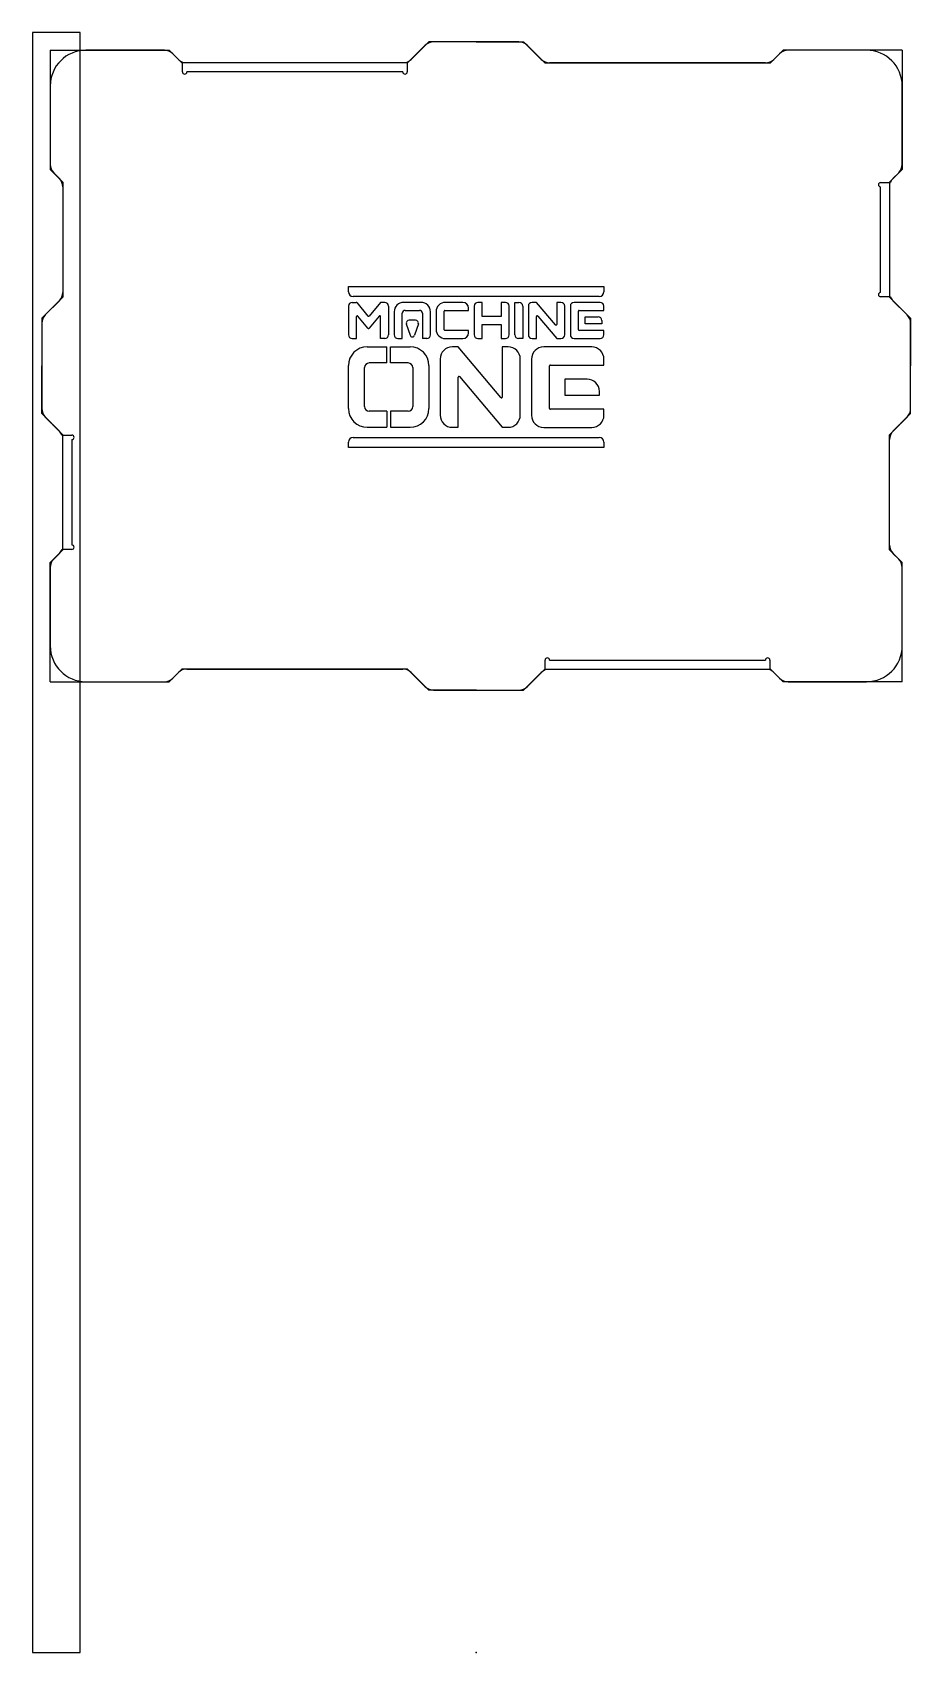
# Model space of a CAD drawing. Header units: centimetres. Extents: x -47 to 46, y 0 to 173.
import ezdxf

# ---------------------------------------------------------------- set-up
doc = ezdxf.new("R2010")
doc.units = ezdxf.units.CM
doc.header["$MEASUREMENT"] = 0
doc.layers.add('cncTable_window_right v3_logoRight', color=7, linetype='Continuous')
doc.layers.add('cncTable_window_right v3_rightPlate', color=7, linetype='Continuous')

msp = doc.modelspace()

# ---------------------------------------------------------------- linework, layer by layer
at = {"layer": 'cncTable_window_right v3_logoRight'}
for p, q in [((-5.43, 171.35, 52.88), (-6.93, 169.84, 52.88)), ((4.54, 171.72, 52.88), (-4.54, 171.72, 52.88)), ((6.93, 169.84, 52.88), (5.43, 171.35, 52.88)), ((-33.25, 170.82, 52.88), (-41.61, 170.82, 52.88)), ((-31.74, 169.84, 52.88), (-32.35, 170.45, 52.88)), ((-31.32, 168.52, 52.88), (-31.32, 169.56, 52.88)), ((-7.36, 169.56, 52.88), (-7.36, 168.52, 52.88)), ((30.85, 169.47, 52.88), (7.83, 169.47, 52.88)), ((32.35, 170.45, 52.88), (31.74, 169.84, 52.88)), ((41.61, 170.82, 52.88), (33.25, 170.82, 52.88)), ((-7.83, 168.52, 52.88), (-30.85, 168.52, 52.88)), ((-45.42, 167.01, 52.88), (-45.42, 158.65, 52.88)), ((45.42, 158.65, 52.88), (45.42, 167.01, 52.88)), ((-45.05, 157.75, 52.88), (-44.44, 157.14, 52.88)), ((44.44, 157.14, 52.88), (45.05, 157.75, 52.88)), ((-44.07, 156.25, 52.88), (-44.07, 145.01, 52.88)), ((43.12, 156.72, 52.88), (44.16, 156.72, 52.88)), ((43.12, 145.01, 52.88), (43.12, 156.25, 52.88)), ((-13.62, 145.64, 52.88), (13.62, 145.64, 52.88)), ((-13.62, 145.07, 52.88), (-13.62, 145.64, 52.88)), ((13.62, 145.64, 52.88), (13.62, 145.07, 52.88)), ((-44.44, 144.11, 52.88), (-45.95, 142.61, 52.88)), ((-13.62, 143.54, 52.88), (-13.62, 140.48, 52.88)), ((-13.22, 143.94, 52.88), (-12.8, 143.94, 52.88)), ((13.12, 144.57, 52.88), (-13.12, 144.57, 52.88)), ((-12.74, 143.91, 52.88), (-11.54, 142.48, 52.88)), ((-10.22, 143.91, 52.88), (-11.42, 142.48, 52.88)), ((-9.74, 143.94, 52.88), (-10.16, 143.94, 52.88)), ((-9.34, 143.54, 52.88), (-9.34, 140.48, 52.88)), ((-5.88, 143.94, 52.88), (-7.74, 143.94, 52.88)), ((-1.41, 143.94, 52.88), (-3.28, 143.94, 52.88)), ((-0.21, 143.54, 52.88), (-0.21, 140.48, 52.88)), ((0.65, 143.94, 52.88), (0.19, 143.94, 52.88)), ((0.65, 142.44, 52.88), (0.65, 143.94, 52.88)), ((3.11, 143.94, 52.88), (2.65, 143.94, 52.88)), ((2.65, 143.94, 52.88), (2.65, 142.44, 52.88)), ((3.51, 140.48, 52.88), (3.51, 143.54, 52.88)), ((4.11, 140.48, 52.88), (4.11, 143.94, 52.88)), ((4.11, 143.94, 52.88), (4.56, 143.94, 52.88)), ((4.96, 143.54, 52.88), (4.96, 140.08, 52.88)), ((5.56, 143.54, 52.88), (5.56, 140.48, 52.88)), ((6.42, 143.94, 52.88), (5.96, 143.94, 52.88)), ((8.44, 141.53, 52.88), (6.42, 143.94, 52.88)), ((9.04, 143.94, 52.88), (8.58, 143.94, 52.88)), ((8.58, 143.94, 52.88), (8.58, 141.59, 52.88)), ((9.44, 140.48, 52.88), (9.44, 143.54, 52.88)), ((10.04, 143.54, 52.88), (10.04, 140.48, 52.88)), ((13.22, 143.94, 52.88), (10.44, 143.94, 52.88)), ((13.62, 143.08, 52.88), (13.62, 143.54, 52.88)), ((44.16, 144.54, 52.88), (43.12, 144.54, 52.88)), ((45.95, 142.61, 52.88), (44.44, 144.11, 52.88)), ((-46.32, 141.71, 52.88), (-46.32, 132.61, 52.88)), ((-12.76, 140.08, 52.88), (-12.76, 142.42, 52.88)), ((-11.54, 141.18, 52.88), (-12.62, 142.47, 52.88)), ((-10.34, 142.47, 52.88), (-11.42, 141.18, 52.88)), ((-10.2, 140.08, 52.88), (-10.2, 142.42, 52.88)), ((-8.74, 142.94, 52.88), (-8.74, 140.48, 52.88)), ((-7.88, 140.08, 52.88), (-7.88, 142.78, 52.88)), ((-7.58, 143.08, 52.88), (-6.04, 143.08, 52.88)), ((-7.45, 141.64, 52.88), (-7.05, 140.44, 52.88)), ((-6.46, 142.03, 52.88), (-7.16, 142.03, 52.88)), ((-6.17, 141.64, 52.88), (-6.57, 140.44, 52.88)), ((-5.74, 142.78, 52.88), (-5.74, 140.08, 52.88)), ((-4.88, 140.48, 52.88), (-4.88, 142.94, 52.88)), ((-4.28, 142.94, 52.88), (-4.28, 141.08, 52.88)), ((-3.42, 141.02, 52.88), (-3.42, 143, 52.88)), ((-3.34, 143.08, 52.88), (-0.81, 143.08, 52.88)), ((-0.81, 143.08, 52.88), (-0.81, 143.34, 52.88)), ((2.65, 142.44, 52.88), (0.65, 142.44, 52.88)), ((6.42, 140.08, 52.88), (6.42, 142.43, 52.88)), ((6.56, 142.48, 52.88), (8.58, 140.08, 52.88)), ((10.9, 141.02, 52.88), (10.9, 143, 52.88)), ((10.98, 143.08, 52.88), (13.62, 143.08, 52.88)), ((11.62, 142.4, 52.88), (13, 142.4, 52.88)), ((11.62, 141.65, 52.88), (11.62, 142.4, 52.88)), ((13.4, 141.65, 52.88), (11.62, 141.65, 52.88)), ((13.4, 142, 52.88), (13.4, 141.65, 52.88)), ((46.32, 132.61, 52.88), (46.32, 141.71, 52.88)), ((-13.22, 140.08, 52.88), (-12.76, 140.08, 52.88)), ((-9.74, 140.08, 52.88), (-10.2, 140.08, 52.88)), ((-8.34, 140.08, 52.88), (-7.88, 140.08, 52.88)), ((-5.28, 140.08, 52.88), (-5.74, 140.08, 52.88)), ((-0.81, 140.94, 52.88), (-3.34, 140.94, 52.88)), ((-3.28, 140.08, 52.88), (-1.41, 140.08, 52.88)), ((-0.81, 140.68, 52.88), (-0.81, 140.94, 52.88)), ((0.19, 140.08, 52.88), (0.65, 140.08, 52.88)), ((0.65, 141.58, 52.88), (2.65, 141.58, 52.88)), ((0.65, 140.08, 52.88), (0.65, 141.58, 52.88)), ((2.65, 141.58, 52.88), (2.65, 140.08, 52.88)), ((2.65, 140.08, 52.88), (3.11, 140.08, 52.88)), ((4.96, 140.08, 52.88), (4.51, 140.08, 52.88)), ((5.96, 140.08, 52.88), (6.42, 140.08, 52.88)), ((8.58, 140.08, 52.88), (9.04, 140.08, 52.88)), ((10.44, 140.08, 52.88), (13.22, 140.08, 52.88)), ((13.62, 140.94, 52.88), (10.98, 140.94, 52.88)), ((13.62, 140.48, 52.88), (13.62, 140.94, 52.88)), ((-11.62, 139.2, 52.88), (-9.53, 139.2, 52.88)), ((-9.53, 137.48, 52.88), (-9.53, 139.2, 52.88)), ((-9.13, 137.48, 52.88), (-9.13, 139.2, 52.88)), ((-9.13, 139.2, 52.88), (-7.04, 139.2, 52.88)), ((-1.91, 139.2, 52.88), (-2.54, 139.2, 52.88)), ((2.63, 133.79, 52.88), (-1.91, 139.2, 52.88)), ((3.4, 139.2, 52.88), (2.77, 139.2, 52.88)), ((2.77, 139.2, 52.88), (2.77, 133.84, 52.88)), ((12.32, 139.19, 52.88), (7.2, 139.19, 52.88)), ((-13.62, 132.62, 52.88), (-13.62, 137.2, 52.88)), ((-11.9, 132.83, 52.88), (-11.9, 136.98, 52.88)), ((-9.53, 137.48, 52.88), (-11.4, 137.48, 52.88)), ((-7.26, 137.48, 52.88), (-9.13, 137.48, 52.88)), ((-6.76, 136.98, 52.88), (-6.76, 132.83, 52.88)), ((-5.04, 137.2, 52.88), (-5.04, 132.62, 52.88)), ((-3.84, 137.9, 52.88), (-3.84, 131.92, 52.88)), ((4.7, 131.92, 52.88), (4.7, 137.9, 52.88)), ((5.9, 137.89, 52.88), (5.9, 131.91, 52.88)), ((7.83, 132.62, 52.88), (7.83, 137.18, 52.88)), ((7.91, 137.26, 52.88), (13.62, 137.26, 52.88)), ((13.62, 137.26, 52.88), (13.62, 137.89, 52.88)), ((-1.91, 130.62, 52.88), (-1.91, 135.98, 52.88)), ((-1.77, 136.03, 52.88), (2.77, 130.62, 52.88)), ((9.45, 135.75, 52.88), (9.45, 134.05, 52.88)), ((11.83, 135.75, 52.88), (9.45, 135.75, 52.88)), ((9.45, 134.05, 52.88), (13.13, 134.05, 52.88)), ((13.13, 134.05, 52.88), (13.13, 134.45, 52.88)), ((-45.95, 131.71, 52.88), (-44.44, 130.21, 52.88)), ((-9.53, 132.33, 52.88), (-11.4, 132.33, 52.88)), ((-9.53, 132.33, 52.88), (-9.53, 130.62, 52.88)), ((-9.13, 132.33, 52.88), (-9.13, 130.62, 52.88)), ((-7.26, 132.33, 52.88), (-9.13, 132.33, 52.88)), ((13.62, 132.54, 52.88), (7.91, 132.54, 52.88)), ((13.62, 131.91, 52.88), (13.62, 132.54, 52.88)), ((44.44, 130.21, 52.88), (45.95, 131.71, 52.88)), ((-44.16, 129.78, 52.88), (-43.12, 129.78, 52.88)), ((-13.12, 129.54, 52.88), (13.12, 129.54, 52.88)), ((-11.62, 130.62, 52.88), (-9.53, 130.62, 52.88)), ((-9.13, 130.62, 52.88), (-7.04, 130.62, 52.88)), ((-2.54, 130.62, 52.88), (-1.91, 130.62, 52.88)), ((2.77, 130.62, 52.88), (3.4, 130.62, 52.88)), ((7.2, 130.61, 52.88), (12.32, 130.61, 52.88)), ((-43.12, 129.31, 52.88), (-43.12, 118.07, 52.88)), ((-13.62, 128.47, 52.88), (-13.62, 129.04, 52.88)), ((13.62, 128.47, 52.88), (-13.62, 128.47, 52.88)), ((13.62, 129.04, 52.88), (13.62, 128.47, 52.88)), ((44.07, 118.07, 52.88), (44.07, 129.31, 52.88)), ((-43.12, 117.6, 52.88), (-44.16, 117.6, 52.88)), ((-44.44, 117.18, 52.88), (-45.05, 116.57, 52.88)), ((45.05, 116.57, 52.88), (44.44, 117.18, 52.88)), ((-45.42, 115.67, 52.88), (-45.42, 107.31, 52.88)), ((45.42, 107.31, 52.88), (45.42, 115.67, 52.88)), ((7.36, 104.76, 52.88), (7.36, 105.8, 52.88)), ((7.83, 105.8, 52.88), (30.85, 105.8, 52.88)), ((31.32, 105.8, 52.88), (31.32, 104.76, 52.88)), ((-32.35, 103.87, 52.88), (-31.74, 104.48, 52.88)), ((-30.85, 104.85, 52.88), (-7.83, 104.85, 52.88)), ((-6.93, 104.48, 52.88), (-5.43, 102.97, 52.88)), ((5.43, 102.97, 52.88), (6.93, 104.48, 52.88)), ((31.74, 104.48, 52.88), (32.35, 103.87, 52.88)), ((-41.61, 103.5, 52.88), (-33.25, 103.5, 52.88)), ((-4.54, 102.6, 52.88), (4.54, 102.6, 52.88)), ((33.25, 103.5, 52.88), (41.61, 103.5, 52.88))]:
    msp.add_line(p, q, dxfattribs=at)
for centre, radius, start, end in [((-4.54, 170.45, 52.88), 1.27, 90, 135), ((4.54, 170.45, 52.88), 1.27, 45, 90), ((-41.61, 167.01, 52.88), 3.81, 90, 180), ((-33.25, 169.55, 52.88), 1.27, 45, 90), ((-30.85, 170.74, 52.88), 1.27, 225, 247.9879), ((-7.83, 170.74, 52.88), 1.27, 292.0121, 315), ((7.83, 170.74, 52.88), 1.27, 225, 270), ((30.85, 170.74, 52.88), 1.27, 270, 315), ((33.25, 169.55, 52.88), 1.27, 90, 135), ((41.61, 167.01, 52.88), 3.81, 0, 90), ((-31.08, 168.52, 52.88), 0.238, 180, 0), ((-7.59, 168.52, 52.88), 0.238, 180, 360), ((-44.15, 158.65, 52.88), 1.27, 180, 225), ((44.15, 158.65, 52.88), 1.27, 315, 360), ((-45.34, 156.25, 52.88), 1.27, 0, 45), ((43.12, 156.48, 52.88), 0.238, 90, 270), ((45.34, 156.25, 52.88), 1.27, 135, 157.9879), ((-45.34, 145.01, 52.88), 1.27, 315, 0), ((-13.12, 145.07, 52.88), 0.5, 180, 270), ((-13.22, 143.54, 52.88), 0.4, 90, 180), ((-12.8, 143.86, 52.88), 0.08, 40, 90), ((-10.16, 143.86, 52.88), 0.08, 90, 140), ((-9.74, 143.54, 52.88), 0.4, 360, 90), ((-7.74, 142.94, 52.88), 1, 90, 180), ((-5.88, 142.94, 52.88), 1, 0, 90), ((-3.28, 142.94, 52.88), 1, 90, 180), ((-1.41, 143.34, 52.88), 0.6, 0, 90), ((0.19, 143.54, 52.88), 0.4, 90, 180), ((3.11, 143.54, 52.88), 0.4, 0, 90), ((4.56, 143.54, 52.88), 0.4, 0, 90), ((5.96, 143.54, 52.88), 0.4, 90, 180), ((9.04, 143.54, 52.88), 0.4, 0, 90), ((10.44, 143.54, 52.88), 0.4, 90, 180), ((13.12, 145.07, 52.88), 0.5, 270, 0), ((13.22, 143.54, 52.88), 0.4, 0, 90), ((43.12, 144.77, 52.88), 0.238, 90, 270), ((45.34, 145.01, 52.88), 1.27, 202.0121, 225), ((-45.05, 141.71, 52.88), 1.27, 135, 180), ((-12.68, 142.42, 52.88), 0.08, 40, 180), ((-11.48, 142.54, 52.88), 0.08, 220, 320), ((-10.28, 142.42, 52.88), 0.08, 360, 140), ((-7.58, 142.78, 52.88), 0.3, 90, 180), ((-7.16, 141.73, 52.88), 0.3, 90, 198.4569), ((-6.46, 141.73, 52.88), 0.3, 341.5431, 90), ((-6.04, 142.78, 52.88), 0.3, 0, 90), ((-3.34, 143, 52.88), 0.08, 90, 180), ((6.5, 142.43, 52.88), 0.08, 40, 180), ((10.98, 143, 52.88), 0.08, 90, 180), ((13, 142, 52.88), 0.4, 0, 90), ((45.05, 141.71, 52.88), 1.27, 0, 45), ((-13.22, 140.48, 52.88), 0.4, 180, 270), ((-11.48, 141.23, 52.88), 0.08, 220, 320), ((-9.74, 140.48, 52.88), 0.4, 270, 0), ((-8.34, 140.48, 52.88), 0.4, 180, 270), ((-6.81, 140.52, 52.88), 0.253, 198.4569, 341.5431), ((-5.28, 140.48, 52.88), 0.4, 270, 0), ((-3.28, 141.08, 52.88), 1, 180, 270), ((-3.34, 141.02, 52.88), 0.08, 180, 270), ((-1.41, 140.68, 52.88), 0.6, 270, 0), ((0.19, 140.48, 52.88), 0.4, 180, 270), ((3.11, 140.48, 52.88), 0.4, 270, 0), ((4.51, 140.48, 52.88), 0.4, 180, 270), ((5.96, 140.48, 52.88), 0.4, 180, 270), ((8.5, 141.59, 52.88), 0.08, 220, 0), ((9.04, 140.48, 52.88), 0.4, 270, 0), ((10.44, 140.48, 52.88), 0.4, 180, 270), ((10.98, 141.02, 52.88), 0.08, 180, 270), ((13.22, 140.48, 52.88), 0.4, 270, 0), ((-11.62, 137.2, 52.88), 2, 90, 180), ((-7.04, 137.2, 52.88), 2, 360, 90), ((-2.54, 137.9, 52.88), 1.3, 90, 180), ((3.4, 137.9, 52.88), 1.3, 0, 90), ((7.2, 137.89, 52.88), 1.3, 90, 180), ((12.32, 137.89, 52.88), 1.3, 0, 90), ((-11.4, 136.98, 52.88), 0.5, 90, 180), ((-7.26, 136.98, 52.88), 0.5, 0, 90), ((7.91, 137.18, 52.88), 0.08, 90, 180), ((-1.83, 135.98, 52.88), 0.08, 40, 180), ((11.83, 134.45, 52.88), 1.3, 0, 90), ((2.69, 133.84, 52.88), 0.08, 220, 0), ((-45.05, 132.61, 52.88), 1.27, 180, 225), ((-11.62, 132.62, 52.88), 2, 180, 270), ((-11.4, 132.83, 52.88), 0.5, 180, 270), ((-7.26, 132.83, 52.88), 0.5, 270, 360), ((-7.04, 132.62, 52.88), 2, 270, 0), ((-2.54, 131.92, 52.88), 1.3, 180, 270), ((3.4, 131.92, 52.88), 1.3, 270, 0), ((7.2, 131.91, 52.88), 1.3, 180, 270), ((7.91, 132.62, 52.88), 0.08, 180, 270), ((12.32, 131.91, 52.88), 1.3, 270, 0), ((45.05, 132.61, 52.88), 1.27, 315, 360), ((-45.34, 129.31, 52.88), 1.27, 22.0121, 45), ((-43.12, 129.55, 52.88), 0.238, 270, 90), ((-13.12, 129.04, 52.88), 0.5, 90, 180), ((13.12, 129.04, 52.88), 0.5, 0, 90), ((45.34, 129.31, 52.88), 1.27, 135, 180), ((-45.34, 118.07, 52.88), 1.27, 315, 337.9879), ((-43.12, 117.84, 52.88), 0.238, 270, 90), ((45.34, 118.07, 52.88), 1.27, 180, 225), ((-44.15, 115.67, 52.88), 1.27, 135, 180), ((44.15, 115.67, 52.88), 1.27, 0, 45), ((-41.61, 107.31, 52.88), 3.81, 180, 270), ((41.61, 107.31, 52.88), 3.81, 270, 360), ((7.59, 105.8, 52.88), 0.238, 0, 180), ((31.08, 105.8, 52.88), 0.238, 0, 180), ((-33.25, 104.77, 52.88), 1.27, 270, 315), ((-30.85, 103.58, 52.88), 1.27, 90, 135), ((-7.83, 103.58, 52.88), 1.27, 45, 90), ((7.83, 103.58, 52.88), 1.27, 112.0121, 135), ((30.85, 103.58, 52.88), 1.27, 45, 67.9879), ((33.25, 104.77, 52.88), 1.27, 225, 270), ((-4.54, 103.87, 52.88), 1.27, 225, 270), ((4.54, 103.87, 52.88), 1.27, 270, 315)]:
    msp.add_arc(centre, radius, start, end, dxfattribs=at)
msp.add_point((0, 0, 52.88), dxfattribs=at)
at = {"layer": 'cncTable_window_right v3_rightPlate'}
for p, q in [((-42.24, 172.72, 52.4), (-47.32, 172.72, 52.4)), ((-47.32, 172.72, 52.4), (-47.32, 0, 52.4)), ((-42.24, 0, 52.4), (-42.24, 172.72, 52.4)), ((-5.06, 171.72, 52.4), (-7.31, 169.47, 52.4)), ((0.02, 171.72, 52.4), (-5.06, 171.72, 52.4)), ((-0.02, 171.72, 52.4), (5.06, 171.72, 52.4)), ((5.06, 171.72, 52.4), (7.31, 169.47, 52.4)), ((-45.42, 170.82, 52.4), (-32.72, 170.82, 52.4)), ((-45.42, 170.82, 52.4), (-45.42, 158.12, 52.4)), ((-31.37, 169.47, 52.4), (-32.72, 170.82, 52.4)), ((-7.31, 169.47, 52.4), (-31.37, 169.47, 52.4)), ((7.31, 169.47, 52.4), (31.37, 169.47, 52.4)), ((31.37, 169.47, 52.4), (32.72, 170.82, 52.4)), ((45.42, 170.82, 52.4), (32.72, 170.82, 52.4)), ((45.42, 170.82, 52.4), (45.42, 158.12, 52.4)), ((-45.42, 158.12, 52.4), (-44.07, 156.77, 52.4)), ((45.42, 158.12, 52.4), (44.07, 156.77, 52.4)), ((-44.07, 156.77, 52.4), (-44.07, 144.49, 52.4)), ((44.07, 156.77, 52.4), (44.07, 144.49, 52.4)), ((-44.07, 144.49, 52.4), (-46.32, 142.24, 52.4)), ((44.07, 144.49, 52.4), (46.32, 142.24, 52.4)), ((-46.32, 142.24, 52.4), (-46.32, 137.16, 52.4)), ((46.32, 142.24, 52.4), (46.32, 137.16, 52.4)), ((-46.32, 132.08, 52.4), (-46.32, 137.16, 52.4)), ((46.32, 132.08, 52.4), (46.32, 137.16, 52.4)), ((-44.07, 129.83, 52.4), (-46.32, 132.08, 52.4)), ((44.07, 129.83, 52.4), (46.32, 132.08, 52.4)), ((-44.07, 117.55, 52.4), (-44.07, 129.83, 52.4)), ((44.07, 117.55, 52.4), (44.07, 129.83, 52.4)), ((-45.42, 116.2, 52.4), (-44.07, 117.55, 52.4)), ((45.42, 116.2, 52.4), (44.07, 117.55, 52.4)), ((-45.42, 103.5, 52.4), (-45.42, 116.2, 52.4)), ((45.42, 103.5, 52.4), (45.42, 116.2, 52.4)), ((-31.37, 104.85, 52.4), (-32.72, 103.5, 52.4)), ((-7.31, 104.85, 52.4), (-31.37, 104.85, 52.4)), ((-5.06, 102.6, 52.4), (-7.31, 104.85, 52.4)), ((5.06, 102.6, 52.4), (7.31, 104.85, 52.4)), ((7.31, 104.85, 52.4), (31.37, 104.85, 52.4)), ((31.37, 104.85, 52.4), (32.72, 103.5, 52.4)), ((-45.42, 103.5, 52.4), (-32.72, 103.5, 52.4)), ((0.02, 102.6, 52.4), (-5.06, 102.6, 52.4)), ((-0.02, 102.6, 52.4), (5.06, 102.6, 52.4)), ((45.42, 103.5, 52.4), (32.72, 103.5, 52.4)), ((-47.32, 0, 52.4), (-42.24, 0, 52.4))]:
    msp.add_line(p, q, dxfattribs=at)
msp.add_point((0, 0, 52.4), dxfattribs=at)

doc.saveas('drawing.dxf')
